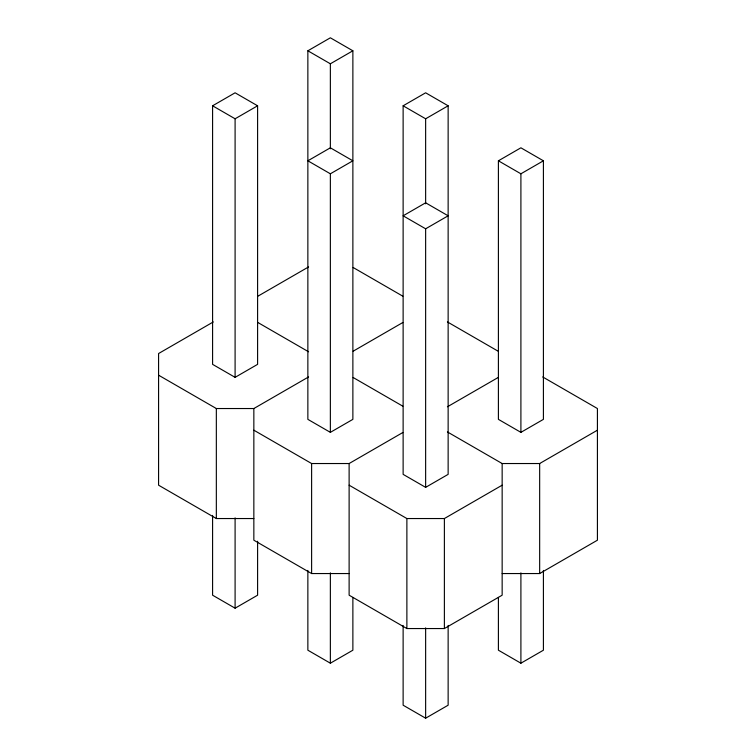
<?xml version="1.0" encoding="UTF-8"?>
<svg xmlns="http://www.w3.org/2000/svg" width="756" height="756" viewBox="0 0 756 756"><rect width="100%" height="100%" fill="white"/><g stroke="black" fill="none" stroke-linecap="round" stroke-linejoin="round"><path stroke-width="1.13" d="M212.587 105.793L235.097 92.799L257.598 105.793L257.598 364.354L235.097 377.348L212.587 364.354L212.587 105.793L235.097 118.786L257.598 105.793M307.862 50.794L330.363 37.8L352.872 50.794L352.872 419.363L330.363 432.356L307.862 419.363L307.862 50.794L330.363 63.787L352.872 50.794M403.128 105.793L425.637 92.799L448.138 105.793L448.138 474.362L425.637 487.355L403.128 474.362L403.128 105.793L425.637 118.786L448.138 105.793M330.363 173.795L352.872 160.801L330.363 147.807L307.862 160.801L330.363 173.795L330.363 432.356M213.305 321.933L158.58 353.534L158.58 485.191L216.339 518.54L253.846 518.54M257.9 296.191L308.571 266.934M498.402 160.801L520.903 147.807L543.413 160.801L543.413 419.363L520.903 432.356L498.402 419.363L498.402 160.801L520.903 173.795L543.413 160.801M425.637 228.794L448.138 215.8L425.637 202.806L403.128 215.8L425.637 228.794L425.637 487.355M158.58 375.184L216.339 408.533L253.846 408.533L308.571 376.942M353.175 351.19L402.825 322.519M253.846 430.192L311.614 463.532L349.121 463.532L402.825 432.526M447.429 406.775L498.1 377.527M212.587 515.422L212.587 595.199L235.097 608.193L257.598 595.199L257.598 541.239M349.121 485.191L406.879 518.54L444.386 518.54L502.154 485.191M447.429 431.941L502.154 463.532L539.661 463.532L597.42 430.192M307.862 570.43L307.862 650.207L330.363 663.201L352.872 650.207L352.872 597.41M349.121 463.532L349.121 595.199L406.879 628.548L444.386 628.548L502.154 595.199L502.154 463.532M502.154 573.549L539.661 573.549L597.42 540.2L597.42 408.533L542.695 376.942M403.128 625.429L403.128 705.206L425.637 718.2L448.138 705.206L448.138 625.429M498.402 597.41L498.402 650.207L520.903 663.201L543.413 650.207L543.413 570.43M253.846 408.533L253.846 540.2L311.614 573.549L349.121 573.549M353.175 267.52L402.825 296.191M447.429 321.933L498.1 351.19M257.9 322.519L308.571 351.776M353.175 377.527L402.825 406.189M539.661 463.532L539.661 573.549M520.903 173.795L520.903 432.356M520.903 572.859L520.903 663.201M444.386 518.54L444.386 628.548M425.637 118.786L425.637 203.799M425.637 627.867L425.637 718.2M406.879 518.54L406.879 628.548M330.363 63.787L330.363 148.79M330.363 572.859L330.363 663.201M311.614 463.532L311.614 573.549M235.097 118.786L235.097 377.348M235.097 517.86L235.097 608.193M216.339 408.533L216.339 518.54"/></g></svg>
